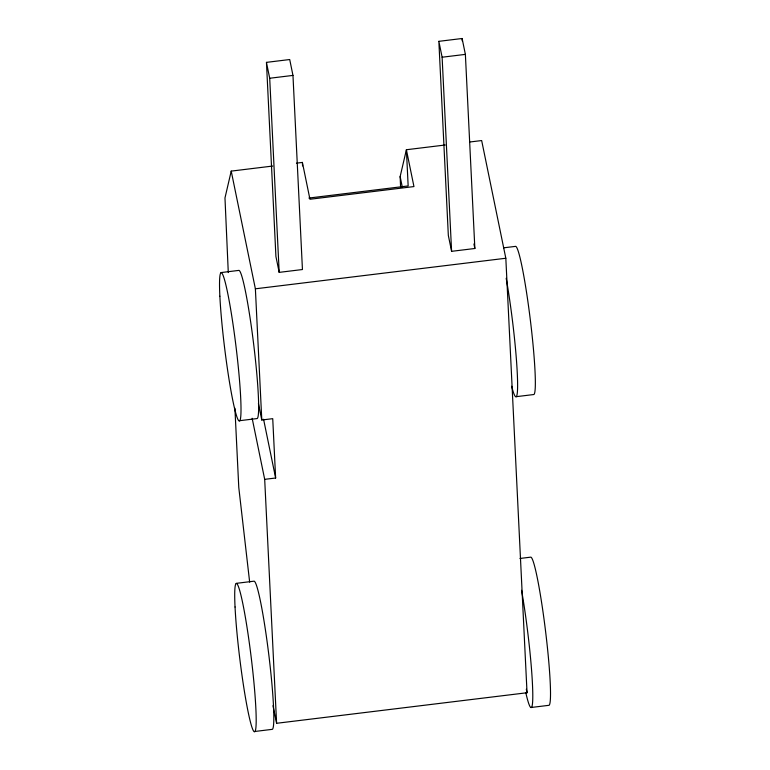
<?xml version="1.0" encoding="UTF-8"?>
<svg xmlns="http://www.w3.org/2000/svg" width="770" height="770" viewBox="0 0 770 770"><rect width="100%" height="100%" fill="white"/><g stroke="black" fill="none" stroke-linecap="round" stroke-linejoin="round"><path stroke-width="1.16" d="M272.734 166.041L231.221 171.113L224.975 197.957L228.286 272.57M400.602 187.206L400.14 176.59L406.396 149.736L445.204 145.001M266.449 62.37L289.713 59.531L292.966 75.412L302.446 269.529L279.183 272.368L275.92 256.487L266.449 62.37L269.702 78.251L279.183 272.368M438.852 41.339L462.115 38.5L465.378 54.381L474.859 248.489L451.595 251.328L448.333 235.447L438.852 41.339L442.115 57.221L451.595 251.328M269.702 78.251L292.966 75.412M442.115 57.221L465.378 54.381M296.46 163.153L302.389 162.422L309.944 199.257L413.952 186.571L406.396 149.736L408.158 185.945L308.886 198.054M469.902 141.988L481.664 140.554L505.823 258.248L527.036 692.74L276.603 723.29L272.984 705.676M221.019 272.58L238.71 270.414A74.671 5.737 83 0 1 253.359 341.755A74.671 5.737 83 0 1 257.103 418.562L239.412 420.718M503.619 247.825L515.409 246.39A74.671 5.737 83 0 1 530.058 317.721A74.671 5.737 83 0 1 533.803 394.529L516.112 396.685M231.221 171.113L255.38 288.808L505.823 258.248M258.412 403.557L261.79 420.006L272.734 418.668L275.631 478.016L264.688 479.344L252.146 418.245M236.198 583.362L253.888 581.196A74.671 5.737 83 0 1 268.528 652.537A74.671 5.737 83 0 1 272.282 729.344L254.591 731.5M519.971 558.462L530.588 557.172A74.671 5.737 83 0 1 545.227 628.503A74.671 5.737 83 0 1 548.981 705.31L531.29 707.466M473.925 243.955L474.859 248.489M526.314 689.217L527.036 692.74M400.14 176.59L402.296 187.043M263.571 419.255L275.631 478.016M249.663 582.168L238.777 487.439L234.908 408.216M462.115 38.5L462.231 40.897M302.389 162.422L302.562 165.935M255.38 288.808L261.79 420.006M264.688 479.344L276.603 723.29M506.179 278.297A74.671 5.737 83 0 1 517.228 372.285A74.671 5.737 83 0 1 511.665 386.242M521.569 590.292A74.671 5.737 83 0 1 532.561 686.417A74.671 5.737 83 0 1 525.804 692.673M219.864 296.209A74.671 5.737 83 0 0 237.689 418.899A74.671 5.737 83 0 0 233.098 324.834A74.671 5.737 83 0 0 219.864 296.209M235.042 606.991A74.671 5.737 83 0 0 252.868 729.681A74.671 5.737 83 0 0 248.277 635.616A74.671 5.737 83 0 0 235.042 606.991"/></g></svg>
